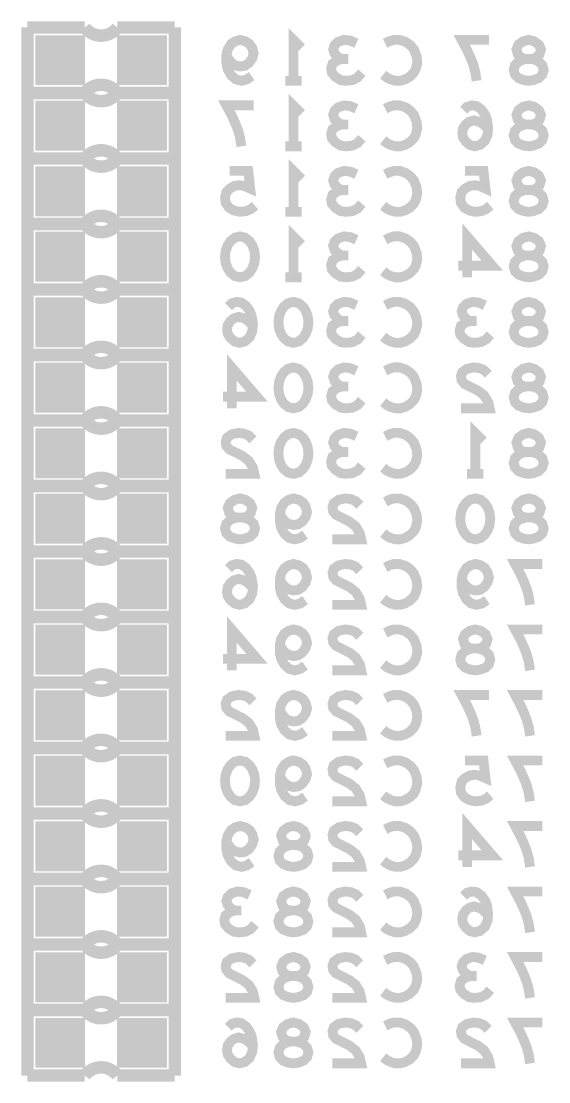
# Model space of a CAD drawing. Extents: x 0 to 200, y -10 to 130.
# Drawn here: x 147.62 to 154.07, y 21.52 to 34.48 of the extents above; entities that cross this region are included whole.
import ezdxf

# ---------------------------------------------------------------- set-up
doc = ezdxf.new("R2010")
doc.units = 0
doc.layers.get('0').update_dxf_attribs({"linetype": 'CONTINUOUS'})
doc.layers.add('MASK_BOTTOM_ART', color=6, linetype='CONTINUOUS')
doc.layers.add('SILK_BOTTOM_ART', color=5, linetype='CONTINUOUS')

# ---------------------------------------------------------------- blocks, each defined once
blk = doc.blocks.new('SQUARE_586')
blk.add_solid([(0.3048, 0.3048), (0.3048, -0.3048), (-0.3048, 0.3048), (-0.3048, -0.3048)])

msp = doc.modelspace()

# ---------------------------------------------------------------- linework, layer by layer
at = {"layer": 'SILK_BOTTOM_ART'}
for points, const_width in [([(147.7, 34.4), (147.7, 33.6)], 0.1524), ([(148.4, 34.4), (147.7, 34.4)], 0.1524), ([(149.5, 34.4), (148.8, 34.4)], 0.1524), ([(149.5, 33.6), (149.5, 34.4)], 0.1524), ([(150.9488, 33.7483), (150.9488, 34.2483), (151.0488, 34.1483)], 0.12), ([(150.4381, 33.8066), (150.3797, 33.765), (150.3131, 33.7483), (150.2464, 33.765), (150.1881, 33.815), (150.1464, 33.89), (150.1297, 33.965), (150.1297, 34.0566), (150.1464, 34.1316), (150.1881, 34.1983), (150.2381, 34.2316), (150.2964, 34.2483), (150.3631, 34.2316), (150.4131, 34.1983), (150.4464, 34.1483), (150.4631, 34.0816), (150.4464, 34.0233), (150.4047, 33.965), (150.3547, 33.9316), (150.2964, 33.9233), (150.2297, 33.94), (150.1797, 33.9816), (150.1297, 34.0566)], 0.12), ([(151.5429, 34.015), (151.4929, 34.04), (151.4512, 34.0816), (151.4345, 34.1316), (151.4512, 34.1816), (151.4929, 34.2233), (151.5679, 34.2483), (151.6429, 34.24), (151.7179, 34.2066)], 0.12), ([(152.0703, 34.2066), (152.1203, 34.2316), (152.1786, 34.2483), (152.2453, 34.2483), (152.3203, 34.2233), (152.3786, 34.1816), (152.4203, 34.1316), (152.4536, 34.0483), (152.4619, 33.9733), (152.4453, 33.8983), (152.4203, 33.8483), (152.3703, 33.7983), (152.3119, 33.765), (152.2536, 33.7483), (152.1953, 33.7483), (152.1369, 33.765), (152.0869, 33.79), (152.0453, 33.8233)], 0.12), ([(153.1869, 33.7483), (153.1702, 33.8566), (153.1452, 33.9483), (153.1119, 34.0316), (153.0702, 34.1233), (153.0035, 34.2483), (153.3369, 34.2483)], 0.12), ([(153.8226, 33.7483), (153.7643, 33.7566), (153.6976, 33.7816), (153.6559, 33.8233), (153.6393, 33.8816), (153.6559, 33.94), (153.7059, 33.99), (153.7809, 34.015), (153.8643, 34.015), (153.9143, 34.0316), (153.9559, 34.0733), (153.9726, 34.1316), (153.9476, 34.19), (153.8893, 34.2316), (153.8226, 34.2483), (153.7559, 34.2316), (153.6976, 34.19), (153.6726, 34.1316), (153.6893, 34.0733), (153.7309, 34.0316), (153.7809, 34.015), (153.8643, 34.015), (153.9393, 33.99), (153.9893, 33.94), (154.0059, 33.8816), (153.9893, 33.8233), (153.9476, 33.7816), (153.8809, 33.7566), (153.8226, 33.7483)], 0.12), ([(151.7845, 33.8483), (151.7345, 33.79), (151.6679, 33.7566), (151.5929, 33.7483), (151.5262, 33.7566), (151.4595, 33.7983), (151.4179, 33.8483), (151.4095, 33.8983), (151.4262, 33.9566), (151.4845, 33.9983), (151.5429, 34.015), (151.6179, 34.015)], 0.12), ([(151.0488, 33.7483), (150.8488, 33.7483)], 0.12), ([(147.7, 33.6), (147.7, 32.8)], 0.1524), ([(148.4, 33.6), (147.7, 33.6)], 0.1524), ([(147.7, 33.6), (148.4, 33.6)], 0.1524), ([(149.5, 33.6), (148.8, 33.6)], 0.1524), ([(148.8, 33.6), (149.5, 33.6)], 0.1524), ([(149.5, 32.8), (149.5, 33.6)], 0.1524), ([(150.9488, 32.9483), (150.9488, 33.4483), (151.0488, 33.3483)], 0.12), ([(150.3131, 32.9483), (150.2964, 33.0566), (150.2714, 33.1483), (150.2381, 33.2316), (150.1964, 33.3233), (150.1297, 33.4483), (150.4631, 33.4483)], 0.12), ([(151.5429, 33.215), (151.4929, 33.24), (151.4512, 33.2816), (151.4345, 33.3316), (151.4512, 33.3816), (151.4929, 33.4233), (151.5679, 33.4483), (151.6429, 33.44), (151.7179, 33.4066)], 0.12), ([(152.0703, 33.4066), (152.1203, 33.4316), (152.1786, 33.4483), (152.2453, 33.4483), (152.3203, 33.4233), (152.3786, 33.3816), (152.4203, 33.3316), (152.4536, 33.2483), (152.4619, 33.1733), (152.4453, 33.0983), (152.4203, 33.0483), (152.3703, 32.9983), (152.3119, 32.965), (152.2536, 32.9483), (152.1953, 32.9483), (152.1369, 32.965), (152.0869, 32.99), (152.0453, 33.0233)], 0.12), ([(153.3285, 33.1566), (153.2702, 33.215), (153.2202, 33.2483), (153.1535, 33.265), (153.0952, 33.2483), (153.0535, 33.215), (153.0202, 33.165), (153.0119, 33.1066), (153.0202, 33.0566), (153.0535, 33.0066), (153.1035, 32.965), (153.1619, 32.9483), (153.2285, 32.965), (153.2869, 33.015), (153.3202, 33.09), (153.3285, 33.1733), (153.3119, 33.2816), (153.2869, 33.34), (153.2452, 33.3983), (153.1869, 33.44), (153.1285, 33.4483), (153.0702, 33.4316), (153.0285, 33.39)], 0.12), ([(153.8226, 32.9483), (153.7643, 32.9566), (153.6976, 32.9816), (153.6559, 33.0233), (153.6393, 33.0816), (153.6559, 33.14), (153.7059, 33.19), (153.7809, 33.215), (153.8643, 33.215), (153.9143, 33.2316), (153.9559, 33.2733), (153.9726, 33.3316), (153.9476, 33.39), (153.8893, 33.4316), (153.8226, 33.4483), (153.7559, 33.4316), (153.6976, 33.39), (153.6726, 33.3316), (153.6893, 33.2733), (153.7309, 33.2316), (153.7809, 33.215), (153.8643, 33.215), (153.9393, 33.19), (153.9893, 33.14), (154.0059, 33.0816), (153.9893, 33.0233), (153.9476, 32.9816), (153.8809, 32.9566), (153.8226, 32.9483)], 0.12), ([(151.7845, 33.0483), (151.7345, 32.99), (151.6679, 32.9566), (151.5929, 32.9483), (151.5262, 32.9566), (151.4595, 32.9983), (151.4179, 33.0483), (151.4095, 33.0983), (151.4262, 33.1566), (151.4845, 33.1983), (151.5429, 33.215), (151.6179, 33.215)], 0.12), ([(151.0488, 32.9483), (150.8488, 32.9483)], 0.12), ([(147.7, 32.8), (148.4, 32.8)], 0.1524), ([(147.7, 32.8), (147.7, 32)], 0.1524), ([(148.4, 32.8), (147.7, 32.8)], 0.1524), ([(148.8, 32.8), (149.5, 32.8)], 0.1524), ([(149.5, 32.8), (148.8, 32.8)], 0.1524), ([(149.5, 32), (149.5, 32.8)], 0.1524), ([(150.9488, 32.1483), (150.9488, 32.6483), (151.0488, 32.5483)], 0.12), ([(150.4797, 32.2233), (150.4297, 32.1816), (150.3714, 32.1566), (150.2964, 32.1483), (150.2214, 32.165), (150.1631, 32.1983), (150.1214, 32.2566), (150.1131, 32.3233), (150.1297, 32.39), (150.1714, 32.4316), (150.2297, 32.465), (150.2881, 32.4733), (150.3464, 32.465), (150.4214, 32.4316), (150.3964, 32.6483), (150.1714, 32.6483)], 0.12), ([(151.5429, 32.415), (151.4929, 32.44), (151.4512, 32.4816), (151.4345, 32.5316), (151.4512, 32.5816), (151.4929, 32.6233), (151.5679, 32.6483), (151.6429, 32.64), (151.7179, 32.6066)], 0.12), ([(152.0703, 32.6066), (152.1203, 32.6316), (152.1786, 32.6483), (152.2453, 32.6483), (152.3203, 32.6233), (152.3786, 32.5816), (152.4203, 32.5316), (152.4536, 32.4483), (152.4619, 32.3733), (152.4453, 32.2983), (152.4203, 32.2483), (152.3703, 32.1983), (152.3119, 32.165), (152.2536, 32.1483), (152.1953, 32.1483), (152.1369, 32.165), (152.0869, 32.19), (152.0453, 32.2233)], 0.12), ([(153.3535, 32.2233), (153.3035, 32.1816), (153.2452, 32.1566), (153.1702, 32.1483), (153.0952, 32.165), (153.0369, 32.1983), (152.9952, 32.2566), (152.9869, 32.3233), (153.0035, 32.39), (153.0452, 32.4316), (153.1035, 32.465), (153.1619, 32.4733), (153.2202, 32.465), (153.2952, 32.4316), (153.2702, 32.6483), (153.0452, 32.6483)], 0.12), ([(153.8226, 32.1483), (153.7643, 32.1566), (153.6976, 32.1816), (153.6559, 32.2233), (153.6393, 32.2816), (153.6559, 32.34), (153.7059, 32.39), (153.7809, 32.415), (153.8643, 32.415), (153.9143, 32.4316), (153.9559, 32.4733), (153.9726, 32.5316), (153.9476, 32.59), (153.8893, 32.6316), (153.8226, 32.6483), (153.7559, 32.6316), (153.6976, 32.59), (153.6726, 32.5316), (153.6893, 32.4733), (153.7309, 32.4316), (153.7809, 32.415), (153.8643, 32.415), (153.9393, 32.39), (153.9893, 32.34), (154.0059, 32.2816), (153.9893, 32.2233), (153.9476, 32.1816), (153.8809, 32.1566), (153.8226, 32.1483)], 0.12), ([(151.7845, 32.2483), (151.7345, 32.19), (151.6679, 32.1566), (151.5929, 32.1483), (151.5262, 32.1566), (151.4595, 32.1983), (151.4179, 32.2483), (151.4095, 32.2983), (151.4262, 32.3566), (151.4845, 32.3983), (151.5429, 32.415), (151.6179, 32.415)], 0.12), ([(151.0488, 32.1483), (150.8488, 32.1483)], 0.12), ([(147.7, 32), (148.4, 32)], 0.1524), ([(147.7, 32), (147.7, 31.2)], 0.1524), ([(148.4, 32), (147.7, 32)], 0.1524), ([(148.8, 32), (149.5, 32)], 0.1524), ([(149.5, 32), (148.8, 32)], 0.1524), ([(149.5, 31.2), (149.5, 32)], 0.1524), ([(150.9488, 31.3483), (150.9488, 31.8483), (151.0488, 31.7483)], 0.12), ([(153.0702, 31.3483), (153.0702, 31.8483), (153.3785, 31.49), (152.9619, 31.49)], 0.12), ([(150.2964, 31.8483), (150.3631, 31.8316), (150.4131, 31.79), (150.4464, 31.74), (150.4714, 31.6733), (150.4797, 31.5983), (150.4714, 31.5233), (150.4464, 31.4566), (150.4131, 31.4066), (150.3631, 31.365), (150.2964, 31.3483), (150.2297, 31.365), (150.1797, 31.4066), (150.1464, 31.4566), (150.1214, 31.5233), (150.1131, 31.5983), (150.1214, 31.6733), (150.1464, 31.74), (150.1797, 31.79), (150.2297, 31.8316), (150.2964, 31.8483)], 0.12), ([(151.5429, 31.615), (151.4929, 31.64), (151.4512, 31.6816), (151.4345, 31.7316), (151.4512, 31.7816), (151.4929, 31.8233), (151.5679, 31.8483), (151.6429, 31.84), (151.7179, 31.8066)], 0.12), ([(152.0703, 31.8066), (152.1203, 31.8316), (152.1786, 31.8483), (152.2453, 31.8483), (152.3203, 31.8233), (152.3786, 31.7816), (152.4203, 31.7316), (152.4536, 31.6483), (152.4619, 31.5733), (152.4453, 31.4983), (152.4203, 31.4483), (152.3703, 31.3983), (152.3119, 31.365), (152.2536, 31.3483), (152.1953, 31.3483), (152.1369, 31.365), (152.0869, 31.39), (152.0453, 31.4233)], 0.12), ([(153.8226, 31.3483), (153.7643, 31.3566), (153.6976, 31.3816), (153.6559, 31.4233), (153.6393, 31.4816), (153.6559, 31.54), (153.7059, 31.59), (153.7809, 31.615), (153.8643, 31.615), (153.9143, 31.6316), (153.9559, 31.6733), (153.9726, 31.7316), (153.9476, 31.79), (153.8893, 31.8316), (153.8226, 31.8483), (153.7559, 31.8316), (153.6976, 31.79), (153.6726, 31.7316), (153.6893, 31.6733), (153.7309, 31.6316), (153.7809, 31.615), (153.8643, 31.615), (153.9393, 31.59), (153.9893, 31.54), (154.0059, 31.4816), (153.9893, 31.4233), (153.9476, 31.3816), (153.8809, 31.3566), (153.8226, 31.3483)], 0.12), ([(151.7845, 31.4483), (151.7345, 31.39), (151.6679, 31.3566), (151.5929, 31.3483), (151.5262, 31.3566), (151.4595, 31.3983), (151.4179, 31.4483), (151.4095, 31.4983), (151.4262, 31.5566), (151.4845, 31.5983), (151.5429, 31.615), (151.6179, 31.615)], 0.12), ([(151.0488, 31.3483), (150.8488, 31.3483)], 0.12), ([(147.7, 31.2), (148.4, 31.2)], 0.1524), ([(147.7, 31.2), (147.7, 30.4)], 0.1524), ([(148.4, 31.2), (147.7, 31.2)], 0.1524), ([(148.8, 31.2), (149.5, 31.2)], 0.1524), ([(149.5, 31.2), (148.8, 31.2)], 0.1524), ([(149.5, 30.4), (149.5, 31.2)], 0.1524), ([(150.4547, 30.7566), (150.3964, 30.815), (150.3464, 30.8483), (150.2797, 30.865), (150.2214, 30.8483), (150.1797, 30.815), (150.1464, 30.765), (150.1381, 30.7066), (150.1464, 30.6566), (150.1797, 30.6066), (150.2297, 30.565), (150.2881, 30.5483), (150.3547, 30.565), (150.4131, 30.615), (150.4464, 30.69), (150.4547, 30.7733), (150.4381, 30.8816), (150.4131, 30.94), (150.3714, 30.9983), (150.3131, 31.04), (150.2547, 31.0483), (150.1964, 31.0316), (150.1547, 30.99)], 0.12), ([(150.9488, 31.0483), (151.0155, 31.0316), (151.0655, 30.99), (151.0988, 30.94), (151.1238, 30.8733), (151.1321, 30.7983), (151.1238, 30.7233), (151.0988, 30.6566), (151.0655, 30.6066), (151.0155, 30.565), (150.9488, 30.5483), (150.8821, 30.565), (150.8321, 30.6066), (150.7988, 30.6566), (150.7738, 30.7233), (150.7655, 30.7983), (150.7738, 30.8733), (150.7988, 30.94), (150.8321, 30.99), (150.8821, 31.0316), (150.9488, 31.0483)], 0.12), ([(151.5429, 30.815), (151.4929, 30.84), (151.4512, 30.8816), (151.4345, 30.9316), (151.4512, 30.9816), (151.4929, 31.0233), (151.5679, 31.0483), (151.6429, 31.04), (151.7179, 31.0066)], 0.12), ([(152.0703, 31.0066), (152.1203, 31.0316), (152.1786, 31.0483), (152.2453, 31.0483), (152.3203, 31.0233), (152.3786, 30.9816), (152.4203, 30.9316), (152.4536, 30.8483), (152.4619, 30.7733), (152.4453, 30.6983), (152.4203, 30.6483), (152.3703, 30.5983), (152.3119, 30.565), (152.2536, 30.5483), (152.1953, 30.5483), (152.1369, 30.565), (152.0869, 30.59), (152.0453, 30.6233)], 0.12), ([(153.1119, 30.815), (153.0619, 30.84), (153.0202, 30.8816), (153.0035, 30.9316), (153.0202, 30.9816), (153.0619, 31.0233), (153.1369, 31.0483), (153.2119, 31.04), (153.2869, 31.0066)], 0.12), ([(153.8226, 30.5483), (153.7643, 30.5566), (153.6976, 30.5816), (153.6559, 30.6233), (153.6393, 30.6816), (153.6559, 30.74), (153.7059, 30.79), (153.7809, 30.815), (153.8643, 30.815), (153.9143, 30.8316), (153.9559, 30.8733), (153.9726, 30.9316), (153.9476, 30.99), (153.8893, 31.0316), (153.8226, 31.0483), (153.7559, 31.0316), (153.6976, 30.99), (153.6726, 30.9316), (153.6893, 30.8733), (153.7309, 30.8316), (153.7809, 30.815), (153.8643, 30.815), (153.9393, 30.79), (153.9893, 30.74), (154.0059, 30.6816), (153.9893, 30.6233), (153.9476, 30.5816), (153.8809, 30.5566), (153.8226, 30.5483)], 0.12), ([(151.7845, 30.6483), (151.7345, 30.59), (151.6679, 30.5566), (151.5929, 30.5483), (151.5262, 30.5566), (151.4595, 30.5983), (151.4179, 30.6483), (151.4095, 30.6983), (151.4262, 30.7566), (151.4845, 30.7983), (151.5429, 30.815), (151.6179, 30.815)], 0.12), ([(153.3535, 30.6483), (153.3035, 30.59), (153.2369, 30.5566), (153.1619, 30.5483), (153.0952, 30.5566), (153.0285, 30.5983), (152.9869, 30.6483), (152.9785, 30.6983), (152.9952, 30.7566), (153.0535, 30.7983), (153.1119, 30.815), (153.1869, 30.815)], 0.12), ([(147.7, 30.4), (148.4, 30.4)], 0.1524), ([(147.7, 30.4), (147.7, 29.6)], 0.1524), ([(148.4, 30.4), (147.7, 30.4)], 0.1524), ([(148.8, 30.4), (149.5, 30.4)], 0.1524), ([(149.5, 30.4), (148.8, 30.4)], 0.1524), ([(149.5, 29.6), (149.5, 30.4)], 0.1524), ([(150.1964, 29.7483), (150.1964, 30.2483), (150.5047, 29.89), (150.0881, 29.89)], 0.12), ([(151.5429, 30.015), (151.4929, 30.04), (151.4512, 30.0816), (151.4345, 30.1316), (151.4512, 30.1816), (151.4929, 30.2233), (151.5679, 30.2483), (151.6429, 30.24), (151.7179, 30.2066)], 0.12), ([(153.3285, 30.165), (153.2785, 30.215), (153.2202, 30.24), (153.1535, 30.2483), (153.0702, 30.2316), (153.0119, 30.19), (152.9952, 30.14), (153.0035, 30.09), (153.0369, 30.0483), (153.2035, 29.965), (153.2785, 29.9066), (153.3285, 29.8233), (153.3452, 29.7483), (152.9952, 29.7483)], 0.12), ([(153.8226, 29.7483), (153.7643, 29.7566), (153.6976, 29.7816), (153.6559, 29.8233), (153.6393, 29.8816), (153.6559, 29.94), (153.7059, 29.99), (153.7809, 30.015), (153.8643, 30.015), (153.9143, 30.0316), (153.9559, 30.0733), (153.9726, 30.1316), (153.9476, 30.19), (153.8893, 30.2316), (153.8226, 30.2483), (153.7559, 30.2316), (153.6976, 30.19), (153.6726, 30.1316), (153.6893, 30.0733), (153.7309, 30.0316), (153.7809, 30.015), (153.8643, 30.015), (153.9393, 29.99), (153.9893, 29.94), (154.0059, 29.8816), (153.9893, 29.8233), (153.9476, 29.7816), (153.8809, 29.7566), (153.8226, 29.7483)], 0.12), ([(150.9488, 30.2483), (151.0155, 30.2316), (151.0655, 30.19), (151.0988, 30.14), (151.1238, 30.0733), (151.1321, 29.9983), (151.1238, 29.9233), (151.0988, 29.8566), (151.0655, 29.8066), (151.0155, 29.765), (150.9488, 29.7483), (150.8821, 29.765), (150.8321, 29.8066), (150.7988, 29.8566), (150.7738, 29.9233), (150.7655, 29.9983), (150.7738, 30.0733), (150.7988, 30.14), (150.8321, 30.19), (150.8821, 30.2316), (150.9488, 30.2483)], 0.12), ([(152.0703, 30.2066), (152.1203, 30.2316), (152.1786, 30.2483), (152.2453, 30.2483), (152.3203, 30.2233), (152.3786, 30.1816), (152.4203, 30.1316), (152.4536, 30.0483), (152.4619, 29.9733), (152.4453, 29.8983), (152.4203, 29.8483), (152.3703, 29.7983), (152.3119, 29.765), (152.2536, 29.7483), (152.1953, 29.7483), (152.1369, 29.765), (152.0869, 29.79), (152.0453, 29.8233)], 0.12), ([(151.7845, 29.8483), (151.7345, 29.79), (151.6679, 29.7566), (151.5929, 29.7483), (151.5262, 29.7566), (151.4595, 29.7983), (151.4179, 29.8483), (151.4095, 29.8983), (151.4262, 29.9566), (151.4845, 29.9983), (151.5429, 30.015), (151.6179, 30.015)], 0.12), ([(147.7, 29.6), (148.4, 29.6)], 0.1524), ([(147.7, 29.6), (147.7, 28.8)], 0.1524), ([(148.4, 29.6), (147.7, 29.6)], 0.1524), ([(148.8, 29.6), (149.5, 29.6)], 0.1524), ([(149.5, 29.6), (148.8, 29.6)], 0.1524), ([(149.5, 28.8), (149.5, 29.6)], 0.1524), ([(153.1702, 28.9483), (153.1702, 29.4483), (153.2702, 29.3483)], 0.12), ([(150.4547, 29.365), (150.4047, 29.415), (150.3464, 29.44), (150.2797, 29.4483), (150.1964, 29.4316), (150.1381, 29.39), (150.1214, 29.34), (150.1297, 29.29), (150.1631, 29.2483), (150.3297, 29.165), (150.4047, 29.1066), (150.4547, 29.0233), (150.4714, 28.9483), (150.1214, 28.9483)], 0.12), ([(150.9488, 29.4483), (151.0155, 29.4316), (151.0655, 29.39), (151.0988, 29.34), (151.1238, 29.2733), (151.1321, 29.1983), (151.1238, 29.1233), (151.0988, 29.0566), (151.0655, 29.0066), (151.0155, 28.965), (150.9488, 28.9483), (150.8821, 28.965), (150.8321, 29.0066), (150.7988, 29.0566), (150.7738, 29.1233), (150.7655, 29.1983), (150.7738, 29.2733), (150.7988, 29.34), (150.8321, 29.39), (150.8821, 29.4316), (150.9488, 29.4483)], 0.12), ([(151.5429, 29.215), (151.4929, 29.24), (151.4512, 29.2816), (151.4345, 29.3316), (151.4512, 29.3816), (151.4929, 29.4233), (151.5679, 29.4483), (151.6429, 29.44), (151.7179, 29.4066)], 0.12), ([(152.0703, 29.4066), (152.1203, 29.4316), (152.1786, 29.4483), (152.2453, 29.4483), (152.3203, 29.4233), (152.3786, 29.3816), (152.4203, 29.3316), (152.4536, 29.2483), (152.4619, 29.1733), (152.4453, 29.0983), (152.4203, 29.0483), (152.3703, 28.9983), (152.3119, 28.965), (152.2536, 28.9483), (152.1953, 28.9483), (152.1369, 28.965), (152.0869, 28.99), (152.0453, 29.0233)], 0.12), ([(153.8226, 28.9483), (153.7643, 28.9566), (153.6976, 28.9816), (153.6559, 29.0233), (153.6393, 29.0816), (153.6559, 29.14), (153.7059, 29.19), (153.7809, 29.215), (153.8643, 29.215), (153.9143, 29.2316), (153.9559, 29.2733), (153.9726, 29.3316), (153.9476, 29.39), (153.8893, 29.4316), (153.8226, 29.4483), (153.7559, 29.4316), (153.6976, 29.39), (153.6726, 29.3316), (153.6893, 29.2733), (153.7309, 29.2316), (153.7809, 29.215), (153.8643, 29.215), (153.9393, 29.19), (153.9893, 29.14), (154.0059, 29.0816), (153.9893, 29.0233), (153.9476, 28.9816), (153.8809, 28.9566), (153.8226, 28.9483)], 0.12), ([(151.7845, 29.0483), (151.7345, 28.99), (151.6679, 28.9566), (151.5929, 28.9483), (151.5262, 28.9566), (151.4595, 28.9983), (151.4179, 29.0483), (151.4095, 29.0983), (151.4262, 29.1566), (151.4845, 29.1983), (151.5429, 29.215), (151.6179, 29.215)], 0.12), ([(153.2702, 28.9483), (153.0702, 28.9483)], 0.12), ([(147.7, 28.8), (148.4, 28.8)], 0.1524), ([(147.7, 28.8), (147.7, 28)], 0.1524), ([(148.4, 28.8), (147.7, 28.8)], 0.1524), ([(148.8, 28.8), (149.5, 28.8)], 0.1524), ([(149.5, 28.8), (148.8, 28.8)], 0.1524), ([(149.5, 28), (149.5, 28.8)], 0.1524), ([(150.2964, 28.1483), (150.2381, 28.1566), (150.1714, 28.1816), (150.1297, 28.2233), (150.1131, 28.2816), (150.1297, 28.34), (150.1797, 28.39), (150.2547, 28.415), (150.3381, 28.415), (150.3881, 28.4316), (150.4297, 28.4733), (150.4464, 28.5316), (150.4214, 28.59), (150.3631, 28.6316), (150.2964, 28.6483), (150.2297, 28.6316), (150.1714, 28.59), (150.1464, 28.5316), (150.1631, 28.4733), (150.2047, 28.4316), (150.2547, 28.415), (150.3381, 28.415), (150.4131, 28.39), (150.4631, 28.34), (150.4797, 28.2816), (150.4631, 28.2233), (150.4214, 28.1816), (150.3547, 28.1566), (150.2964, 28.1483)], 0.12), ([(151.0905, 28.2066), (151.0321, 28.165), (150.9655, 28.1483), (150.8988, 28.165), (150.8405, 28.215), (150.7988, 28.29), (150.7821, 28.365), (150.7821, 28.4566), (150.7988, 28.5316), (150.8405, 28.5983), (150.8905, 28.6316), (150.9488, 28.6483), (151.0155, 28.6316), (151.0655, 28.5983), (151.0988, 28.5483), (151.1155, 28.4816), (151.0988, 28.4233), (151.0571, 28.365), (151.0071, 28.3316), (150.9488, 28.3233), (150.8821, 28.34), (150.8321, 28.3816), (150.7821, 28.4566)], 0.12), ([(151.7595, 28.565), (151.7095, 28.615), (151.6512, 28.64), (151.5845, 28.6483), (151.5012, 28.6316), (151.4429, 28.59), (151.4262, 28.54), (151.4345, 28.49), (151.4679, 28.4483), (151.6345, 28.365), (151.7095, 28.3066), (151.7595, 28.2233), (151.7762, 28.1483), (151.4262, 28.1483)], 0.12), ([(152.0703, 28.6066), (152.1203, 28.6316), (152.1786, 28.6483), (152.2453, 28.6483), (152.3203, 28.6233), (152.3786, 28.5816), (152.4203, 28.5316), (152.4536, 28.4483), (152.4619, 28.3733), (152.4453, 28.2983), (152.4203, 28.2483), (152.3703, 28.1983), (152.3119, 28.165), (152.2536, 28.1483), (152.1953, 28.1483), (152.1369, 28.165), (152.0869, 28.19), (152.0453, 28.2233)], 0.12), ([(153.1702, 28.6483), (153.2369, 28.6316), (153.2869, 28.59), (153.3202, 28.54), (153.3452, 28.4733), (153.3535, 28.3983), (153.3452, 28.3233), (153.3202, 28.2566), (153.2869, 28.2066), (153.2369, 28.165), (153.1702, 28.1483), (153.1035, 28.165), (153.0535, 28.2066), (153.0202, 28.2566), (152.9952, 28.3233), (152.9869, 28.3983), (152.9952, 28.4733), (153.0202, 28.54), (153.0535, 28.59), (153.1035, 28.6316), (153.1702, 28.6483)], 0.12), ([(153.8226, 28.1483), (153.7643, 28.1566), (153.6976, 28.1816), (153.6559, 28.2233), (153.6393, 28.2816), (153.6559, 28.34), (153.7059, 28.39), (153.7809, 28.415), (153.8643, 28.415), (153.9143, 28.4316), (153.9559, 28.4733), (153.9726, 28.5316), (153.9476, 28.59), (153.8893, 28.6316), (153.8226, 28.6483), (153.7559, 28.6316), (153.6976, 28.59), (153.6726, 28.5316), (153.6893, 28.4733), (153.7309, 28.4316), (153.7809, 28.415), (153.8643, 28.415), (153.9393, 28.39), (153.9893, 28.34), (154.0059, 28.2816), (153.9893, 28.2233), (153.9476, 28.1816), (153.8809, 28.1566), (153.8226, 28.1483)], 0.12), ([(147.7, 28), (148.4, 28)], 0.1524), ([(147.7, 28), (147.7, 27.2)], 0.1524), ([(148.4, 28), (147.7, 28)], 0.1524), ([(148.8, 28), (149.5, 28)], 0.1524), ([(149.5, 28), (148.8, 28)], 0.1524), ([(149.5, 27.2), (149.5, 28)], 0.1524), ([(150.4547, 27.5566), (150.3964, 27.615), (150.3464, 27.6483), (150.2797, 27.665), (150.2214, 27.6483), (150.1797, 27.615), (150.1464, 27.565), (150.1381, 27.5066), (150.1464, 27.4566), (150.1797, 27.4066), (150.2297, 27.365), (150.2881, 27.3483), (150.3547, 27.365), (150.4131, 27.415), (150.4464, 27.49), (150.4547, 27.5733), (150.4381, 27.6816), (150.4131, 27.74), (150.3714, 27.7983), (150.3131, 27.84), (150.2547, 27.8483), (150.1964, 27.8316), (150.1547, 27.79)], 0.12), ([(151.0905, 27.4066), (151.0321, 27.365), (150.9655, 27.3483), (150.8988, 27.365), (150.8405, 27.415), (150.7988, 27.49), (150.7821, 27.565), (150.7821, 27.6566), (150.7988, 27.7316), (150.8405, 27.7983), (150.8905, 27.8316), (150.9488, 27.8483), (151.0155, 27.8316), (151.0655, 27.7983), (151.0988, 27.7483), (151.1155, 27.6816), (151.0988, 27.6233), (151.0571, 27.565), (151.0071, 27.5316), (150.9488, 27.5233), (150.8821, 27.54), (150.8321, 27.5816), (150.7821, 27.6566)], 0.12), ([(151.7595, 27.765), (151.7095, 27.815), (151.6512, 27.84), (151.5845, 27.8483), (151.5012, 27.8316), (151.4429, 27.79), (151.4262, 27.74), (151.4345, 27.69), (151.4679, 27.6483), (151.6345, 27.565), (151.7095, 27.5066), (151.7595, 27.4233), (151.7762, 27.3483), (151.4262, 27.3483)], 0.12), ([(152.0703, 27.8066), (152.1203, 27.8316), (152.1786, 27.8483), (152.2453, 27.8483), (152.3203, 27.8233), (152.3786, 27.7816), (152.4203, 27.7316), (152.4536, 27.6483), (152.4619, 27.5733), (152.4453, 27.4983), (152.4203, 27.4483), (152.3703, 27.3983), (152.3119, 27.365), (152.2536, 27.3483), (152.1953, 27.3483), (152.1369, 27.365), (152.0869, 27.39), (152.0453, 27.4233)], 0.12), ([(153.3119, 27.4066), (153.2535, 27.365), (153.1869, 27.3483), (153.1202, 27.365), (153.0619, 27.415), (153.0202, 27.49), (153.0035, 27.565), (153.0035, 27.6566), (153.0202, 27.7316), (153.0619, 27.7983), (153.1119, 27.8316), (153.1702, 27.8483), (153.2369, 27.8316), (153.2869, 27.7983), (153.3202, 27.7483), (153.3369, 27.6816), (153.3202, 27.6233), (153.2785, 27.565), (153.2285, 27.5316), (153.1702, 27.5233), (153.1035, 27.54), (153.0535, 27.5816), (153.0035, 27.6566)], 0.12), ([(153.8393, 27.3483), (153.8226, 27.4566), (153.7976, 27.5483), (153.7643, 27.6316), (153.7226, 27.7233), (153.6559, 27.8483), (153.9893, 27.8483)], 0.12), ([(147.7, 27.2), (148.4, 27.2)], 0.1524), ([(147.7, 27.2), (147.7, 26.4)], 0.1524), ([(148.4, 27.2), (147.7, 27.2)], 0.1524), ([(148.8, 27.2), (149.5, 27.2)], 0.1524), ([(149.5, 27.2), (148.8, 27.2)], 0.1524), ([(149.5, 26.4), (149.5, 27.2)], 0.1524), ([(150.1964, 26.5483), (150.1964, 27.0483), (150.5047, 26.69), (150.0881, 26.69)], 0.12), ([(151.0905, 26.6066), (151.0321, 26.565), (150.9655, 26.5483), (150.8988, 26.565), (150.8405, 26.615), (150.7988, 26.69), (150.7821, 26.765), (150.7821, 26.8566), (150.7988, 26.9316), (150.8405, 26.9983), (150.8905, 27.0316), (150.9488, 27.0483), (151.0155, 27.0316), (151.0655, 26.9983), (151.0988, 26.9483), (151.1155, 26.8816), (151.0988, 26.8233), (151.0571, 26.765), (151.0071, 26.7316), (150.9488, 26.7233), (150.8821, 26.74), (150.8321, 26.7816), (150.7821, 26.8566)], 0.12), ([(151.7595, 26.965), (151.7095, 27.015), (151.6512, 27.04), (151.5845, 27.0483), (151.5012, 27.0316), (151.4429, 26.99), (151.4262, 26.94), (151.4345, 26.89), (151.4679, 26.8483), (151.6345, 26.765), (151.7095, 26.7066), (151.7595, 26.6233), (151.7762, 26.5483), (151.4262, 26.5483)], 0.12), ([(152.0703, 27.0066), (152.1203, 27.0316), (152.1786, 27.0483), (152.2453, 27.0483), (152.3203, 27.0233), (152.3786, 26.9816), (152.4203, 26.9316), (152.4536, 26.8483), (152.4619, 26.7733), (152.4453, 26.6983), (152.4203, 26.6483), (152.3703, 26.5983), (152.3119, 26.565), (152.2536, 26.5483), (152.1953, 26.5483), (152.1369, 26.565), (152.0869, 26.59), (152.0453, 26.6233)], 0.12), ([(153.1702, 26.5483), (153.1119, 26.5566), (153.0452, 26.5816), (153.0035, 26.6233), (152.9869, 26.6816), (153.0035, 26.74), (153.0535, 26.79), (153.1285, 26.815), (153.2119, 26.815), (153.2619, 26.8316), (153.3035, 26.8733), (153.3202, 26.9316), (153.2952, 26.99), (153.2369, 27.0316), (153.1702, 27.0483), (153.1035, 27.0316), (153.0452, 26.99), (153.0202, 26.9316), (153.0369, 26.8733), (153.0785, 26.8316), (153.1285, 26.815), (153.2119, 26.815), (153.2869, 26.79), (153.3369, 26.74), (153.3535, 26.6816), (153.3369, 26.6233), (153.2952, 26.5816), (153.2285, 26.5566), (153.1702, 26.5483)], 0.12), ([(153.8393, 26.5483), (153.8226, 26.6566), (153.7976, 26.7483), (153.7643, 26.8316), (153.7226, 26.9233), (153.6559, 27.0483), (153.9893, 27.0483)], 0.12), ([(147.7, 26.4), (147.7, 25.6)], 0.1524), ([(148.4, 26.4), (147.7, 26.4)], 0.1524), ([(147.7, 26.4), (148.4, 26.4)], 0.1524), ([(149.5, 26.4), (148.8, 26.4)], 0.1524), ([(148.8, 26.4), (149.5, 26.4)], 0.1524), ([(149.5, 25.6), (149.5, 26.4)], 0.1524), ([(150.4547, 26.165), (150.4047, 26.215), (150.3464, 26.24), (150.2797, 26.2483), (150.1964, 26.2316), (150.1381, 26.19), (150.1214, 26.14), (150.1297, 26.09), (150.1631, 26.0483), (150.3297, 25.965), (150.4047, 25.9066), (150.4547, 25.8233), (150.4714, 25.7483), (150.1214, 25.7483)], 0.12), ([(151.0905, 25.8066), (151.0321, 25.765), (150.9655, 25.7483), (150.8988, 25.765), (150.8405, 25.815), (150.7988, 25.89), (150.7821, 25.965), (150.7821, 26.0566), (150.7988, 26.1316), (150.8405, 26.1983), (150.8905, 26.2316), (150.9488, 26.2483), (151.0155, 26.2316), (151.0655, 26.1983), (151.0988, 26.1483), (151.1155, 26.0816), (151.0988, 26.0233), (151.0571, 25.965), (151.0071, 25.9316), (150.9488, 25.9233), (150.8821, 25.94), (150.8321, 25.9816), (150.7821, 26.0566)], 0.12), ([(151.7595, 26.165), (151.7095, 26.215), (151.6512, 26.24), (151.5845, 26.2483), (151.5012, 26.2316), (151.4429, 26.19), (151.4262, 26.14), (151.4345, 26.09), (151.4679, 26.0483), (151.6345, 25.965), (151.7095, 25.9066), (151.7595, 25.8233), (151.7762, 25.7483), (151.4262, 25.7483)], 0.12), ([(152.0703, 26.2066), (152.1203, 26.2316), (152.1786, 26.2483), (152.2453, 26.2483), (152.3203, 26.2233), (152.3786, 26.1816), (152.4203, 26.1316), (152.4536, 26.0483), (152.4619, 25.9733), (152.4453, 25.8983), (152.4203, 25.8483), (152.3703, 25.7983), (152.3119, 25.765), (152.2536, 25.7483), (152.1953, 25.7483), (152.1369, 25.765), (152.0869, 25.79), (152.0453, 25.8233)], 0.12), ([(153.1869, 25.7483), (153.1702, 25.8566), (153.1452, 25.9483), (153.1119, 26.0316), (153.0702, 26.1233), (153.0035, 26.2483), (153.3369, 26.2483)], 0.12), ([(153.8393, 25.7483), (153.8226, 25.8566), (153.7976, 25.9483), (153.7643, 26.0316), (153.7226, 26.1233), (153.6559, 26.2483), (153.9893, 26.2483)], 0.12), ([(147.7, 25.6), (148.4, 25.6)], 0.1524), ([(147.7, 25.6), (147.7, 24.8)], 0.1524), ([(148.4, 25.6), (147.7, 25.6)], 0.1524), ([(148.8, 25.6), (149.5, 25.6)], 0.1524), ([(149.5, 25.6), (148.8, 25.6)], 0.1524), ([(149.5, 24.8), (149.5, 25.6)], 0.1524), ([(150.2964, 25.4483), (150.3631, 25.4316), (150.4131, 25.39), (150.4464, 25.34), (150.4714, 25.2733), (150.4797, 25.1983), (150.4714, 25.1233), (150.4464, 25.0566), (150.4131, 25.0066), (150.3631, 24.965), (150.2964, 24.9483), (150.2297, 24.965), (150.1797, 25.0066), (150.1464, 25.0566), (150.1214, 25.1233), (150.1131, 25.1983), (150.1214, 25.2733), (150.1464, 25.34), (150.1797, 25.39), (150.2297, 25.4316), (150.2964, 25.4483)], 0.12), ([(151.0905, 25.0066), (151.0321, 24.965), (150.9655, 24.9483), (150.8988, 24.965), (150.8405, 25.015), (150.7988, 25.09), (150.7821, 25.165), (150.7821, 25.2566), (150.7988, 25.3316), (150.8405, 25.3983), (150.8905, 25.4316), (150.9488, 25.4483), (151.0155, 25.4316), (151.0655, 25.3983), (151.0988, 25.3483), (151.1155, 25.2816), (151.0988, 25.2233), (151.0571, 25.165), (151.0071, 25.1316), (150.9488, 25.1233), (150.8821, 25.14), (150.8321, 25.1816), (150.7821, 25.2566)], 0.12), ([(151.7595, 25.365), (151.7095, 25.415), (151.6512, 25.44), (151.5845, 25.4483), (151.5012, 25.4316), (151.4429, 25.39), (151.4262, 25.34), (151.4345, 25.29), (151.4679, 25.2483), (151.6345, 25.165), (151.7095, 25.1066), (151.7595, 25.0233), (151.7762, 24.9483), (151.4262, 24.9483)], 0.12), ([(152.0703, 25.4066), (152.1203, 25.4316), (152.1786, 25.4483), (152.2453, 25.4483), (152.3203, 25.4233), (152.3786, 25.3816), (152.4203, 25.3316), (152.4536, 25.2483), (152.4619, 25.1733), (152.4453, 25.0983), (152.4203, 25.0483), (152.3703, 24.9983), (152.3119, 24.965), (152.2536, 24.9483), (152.1953, 24.9483), (152.1369, 24.965), (152.0869, 24.99), (152.0453, 25.0233)], 0.12), ([(153.3535, 25.0233), (153.3035, 24.9816), (153.2452, 24.9566), (153.1702, 24.9483), (153.0952, 24.965), (153.0369, 24.9983), (152.9952, 25.0566), (152.9869, 25.1233), (153.0035, 25.19), (153.0452, 25.2316), (153.1035, 25.265), (153.1619, 25.2733), (153.2202, 25.265), (153.2952, 25.2316), (153.2702, 25.4483), (153.0452, 25.4483)], 0.12), ([(153.8393, 24.9483), (153.8226, 25.0566), (153.7976, 25.1483), (153.7643, 25.2316), (153.7226, 25.3233), (153.6559, 25.4483), (153.9893, 25.4483)], 0.12), ([(147.7, 24.8), (147.7, 24)], 0.1524), ([(147.7, 24.8), (148.4, 24.8)], 0.1524), ([(148.4, 24.8), (147.7, 24.8)], 0.1524), ([(148.8, 24.8), (149.5, 24.8)], 0.1524), ([(149.5, 24.8), (148.8, 24.8)], 0.1524), ([(149.5, 24), (149.5, 24.8)], 0.1524), ([(153.0702, 24.1483), (153.0702, 24.6483), (153.3785, 24.29), (152.9619, 24.29)], 0.12), ([(150.4381, 24.2066), (150.3797, 24.165), (150.3131, 24.1483), (150.2464, 24.165), (150.1881, 24.215), (150.1464, 24.29), (150.1297, 24.365), (150.1297, 24.4566), (150.1464, 24.5316), (150.1881, 24.5983), (150.2381, 24.6316), (150.2964, 24.6483), (150.3631, 24.6316), (150.4131, 24.5983), (150.4464, 24.5483), (150.4631, 24.4816), (150.4464, 24.4233), (150.4047, 24.365), (150.3547, 24.3316), (150.2964, 24.3233), (150.2297, 24.34), (150.1797, 24.3816), (150.1297, 24.4566)], 0.12), ([(150.9488, 24.1483), (150.8905, 24.1566), (150.8238, 24.1816), (150.7821, 24.2233), (150.7655, 24.2816), (150.7821, 24.34), (150.8321, 24.39), (150.9071, 24.415), (150.9905, 24.415), (151.0405, 24.4316), (151.0821, 24.4733), (151.0988, 24.5316), (151.0738, 24.59), (151.0155, 24.6316), (150.9488, 24.6483), (150.8821, 24.6316), (150.8238, 24.59), (150.7988, 24.5316), (150.8155, 24.4733), (150.8571, 24.4316), (150.9071, 24.415), (150.9905, 24.415), (151.0655, 24.39), (151.1155, 24.34), (151.1321, 24.2816), (151.1155, 24.2233), (151.0738, 24.1816), (151.0071, 24.1566), (150.9488, 24.1483)], 0.12), ([(151.7595, 24.565), (151.7095, 24.615), (151.6512, 24.64), (151.5845, 24.6483), (151.5012, 24.6316), (151.4429, 24.59), (151.4262, 24.54), (151.4345, 24.49), (151.4679, 24.4483), (151.6345, 24.365), (151.7095, 24.3066), (151.7595, 24.2233), (151.7762, 24.1483), (151.4262, 24.1483)], 0.12), ([(152.0703, 24.6066), (152.1203, 24.6316), (152.1786, 24.6483), (152.2453, 24.6483), (152.3203, 24.6233), (152.3786, 24.5816), (152.4203, 24.5316), (152.4536, 24.4483), (152.4619, 24.3733), (152.4453, 24.2983), (152.4203, 24.2483), (152.3703, 24.1983), (152.3119, 24.165), (152.2536, 24.1483), (152.1953, 24.1483), (152.1369, 24.165), (152.0869, 24.19), (152.0453, 24.2233)], 0.12), ([(153.8393, 24.1483), (153.8226, 24.2566), (153.7976, 24.3483), (153.7643, 24.4316), (153.7226, 24.5233), (153.6559, 24.6483), (153.9893, 24.6483)], 0.12), ([(147.7, 24), (147.7, 23.2)], 0.1524), ([(148.4, 24), (147.7, 24)], 0.1524), ([(147.7, 24), (148.4, 24)], 0.1524), ([(149.5, 24), (148.8, 24)], 0.1524), ([(148.8, 24), (149.5, 24)], 0.1524), ([(149.5, 23.2), (149.5, 24)], 0.1524), ([(150.2381, 23.615), (150.1881, 23.64), (150.1464, 23.6816), (150.1297, 23.7316), (150.1464, 23.7816), (150.1881, 23.8233), (150.2631, 23.8483), (150.3381, 23.84), (150.4131, 23.8066)], 0.12), ([(150.9488, 23.3483), (150.8905, 23.3566), (150.8238, 23.3816), (150.7821, 23.4233), (150.7655, 23.4816), (150.7821, 23.54), (150.8321, 23.59), (150.9071, 23.615), (150.9905, 23.615), (151.0405, 23.6316), (151.0821, 23.6733), (151.0988, 23.7316), (151.0738, 23.79), (151.0155, 23.8316), (150.9488, 23.8483), (150.8821, 23.8316), (150.8238, 23.79), (150.7988, 23.7316), (150.8155, 23.6733), (150.8571, 23.6316), (150.9071, 23.615), (150.9905, 23.615), (151.0655, 23.59), (151.1155, 23.54), (151.1321, 23.4816), (151.1155, 23.4233), (151.0738, 23.3816), (151.0071, 23.3566), (150.9488, 23.3483)], 0.12), ([(151.7595, 23.765), (151.7095, 23.815), (151.6512, 23.84), (151.5845, 23.8483), (151.5012, 23.8316), (151.4429, 23.79), (151.4262, 23.74), (151.4345, 23.69), (151.4679, 23.6483), (151.6345, 23.565), (151.7095, 23.5066), (151.7595, 23.4233), (151.7762, 23.3483), (151.4262, 23.3483)], 0.12), ([(152.0703, 23.8066), (152.1203, 23.8316), (152.1786, 23.8483), (152.2453, 23.8483), (152.3203, 23.8233), (152.3786, 23.7816), (152.4203, 23.7316), (152.4536, 23.6483), (152.4619, 23.5733), (152.4453, 23.4983), (152.4203, 23.4483), (152.3703, 23.3983), (152.3119, 23.365), (152.2536, 23.3483), (152.1953, 23.3483), (152.1369, 23.365), (152.0869, 23.39), (152.0453, 23.4233)], 0.12), ([(153.3285, 23.5566), (153.2702, 23.615), (153.2202, 23.6483), (153.1535, 23.665), (153.0952, 23.6483), (153.0535, 23.615), (153.0202, 23.565), (153.0119, 23.5066), (153.0202, 23.4566), (153.0535, 23.4066), (153.1035, 23.365), (153.1619, 23.3483), (153.2285, 23.365), (153.2869, 23.415), (153.3202, 23.49), (153.3285, 23.5733), (153.3119, 23.6816), (153.2869, 23.74), (153.2452, 23.7983), (153.1869, 23.84), (153.1285, 23.8483), (153.0702, 23.8316), (153.0285, 23.79)], 0.12), ([(153.8393, 23.3483), (153.8226, 23.4566), (153.7976, 23.5483), (153.7643, 23.6316), (153.7226, 23.7233), (153.6559, 23.8483), (153.9893, 23.8483)], 0.12), ([(150.4797, 23.4483), (150.4297, 23.39), (150.3631, 23.3566), (150.2881, 23.3483), (150.2214, 23.3566), (150.1547, 23.3983), (150.1131, 23.4483), (150.1047, 23.4983), (150.1214, 23.5566), (150.1797, 23.5983), (150.2381, 23.615), (150.3131, 23.615)], 0.12), ([(147.7, 23.2), (148.4, 23.2)], 0.1524), ([(147.7, 23.2), (147.7, 22.4)], 0.1524), ([(148.4, 23.2), (147.7, 23.2)], 0.1524), ([(148.8, 23.2), (149.5, 23.2)], 0.1524), ([(149.5, 23.2), (148.8, 23.2)], 0.1524), ([(149.5, 22.4), (149.5, 23.2)], 0.1524), ([(150.4547, 22.965), (150.4047, 23.015), (150.3464, 23.04), (150.2797, 23.0483), (150.1964, 23.0316), (150.1381, 22.99), (150.1214, 22.94), (150.1297, 22.89), (150.1631, 22.8483), (150.3297, 22.765), (150.4047, 22.7066), (150.4547, 22.6233), (150.4714, 22.5483), (150.1214, 22.5483)], 0.12), ([(150.9488, 22.5483), (150.8905, 22.5566), (150.8238, 22.5816), (150.7821, 22.6233), (150.7655, 22.6816), (150.7821, 22.74), (150.8321, 22.79), (150.9071, 22.815), (150.9905, 22.815), (151.0405, 22.8316), (151.0821, 22.8733), (151.0988, 22.9316), (151.0738, 22.99), (151.0155, 23.0316), (150.9488, 23.0483), (150.8821, 23.0316), (150.8238, 22.99), (150.7988, 22.9316), (150.8155, 22.8733), (150.8571, 22.8316), (150.9071, 22.815), (150.9905, 22.815), (151.0655, 22.79), (151.1155, 22.74), (151.1321, 22.6816), (151.1155, 22.6233), (151.0738, 22.5816), (151.0071, 22.5566), (150.9488, 22.5483)], 0.12), ([(151.7595, 22.965), (151.7095, 23.015), (151.6512, 23.04), (151.5845, 23.0483), (151.5012, 23.0316), (151.4429, 22.99), (151.4262, 22.94), (151.4345, 22.89), (151.4679, 22.8483), (151.6345, 22.765), (151.7095, 22.7066), (151.7595, 22.6233), (151.7762, 22.5483), (151.4262, 22.5483)], 0.12), ([(152.0703, 23.0066), (152.1203, 23.0316), (152.1786, 23.0483), (152.2453, 23.0483), (152.3203, 23.0233), (152.3786, 22.9816), (152.4203, 22.9316), (152.4536, 22.8483), (152.4619, 22.7733), (152.4453, 22.6983), (152.4203, 22.6483), (152.3703, 22.5983), (152.3119, 22.565), (152.2536, 22.5483), (152.1953, 22.5483), (152.1369, 22.565), (152.0869, 22.59), (152.0453, 22.6233)], 0.12), ([(153.1119, 22.815), (153.0619, 22.84), (153.0202, 22.8816), (153.0035, 22.9316), (153.0202, 22.9816), (153.0619, 23.0233), (153.1369, 23.0483), (153.2119, 23.04), (153.2869, 23.0066)], 0.12), ([(153.8393, 22.5483), (153.8226, 22.6566), (153.7976, 22.7483), (153.7643, 22.8316), (153.7226, 22.9233), (153.6559, 23.0483), (153.9893, 23.0483)], 0.12), ([(153.3535, 22.6483), (153.3035, 22.59), (153.2369, 22.5566), (153.1619, 22.5483), (153.0952, 22.5566), (153.0285, 22.5983), (152.9869, 22.6483), (152.9785, 22.6983), (152.9952, 22.7566), (153.0535, 22.7983), (153.1119, 22.815), (153.1869, 22.815)], 0.12), ([(147.7, 22.4), (148.4, 22.4)], 0.1524), ([(147.7, 22.4), (147.7, 21.6)], 0.1524), ([(148.4, 22.4), (147.7, 22.4)], 0.1524), ([(148.8, 22.4), (149.5, 22.4)], 0.1524), ([(149.5, 22.4), (148.8, 22.4)], 0.1524), ([(149.5, 21.6), (149.5, 22.4)], 0.1524), ([(150.4547, 21.9566), (150.3964, 22.015), (150.3464, 22.0483), (150.2797, 22.065), (150.2214, 22.0483), (150.1797, 22.015), (150.1464, 21.965), (150.1381, 21.9066), (150.1464, 21.8566), (150.1797, 21.8066), (150.2297, 21.765), (150.2881, 21.7483), (150.3547, 21.765), (150.4131, 21.815), (150.4464, 21.89), (150.4547, 21.9733), (150.4381, 22.0816), (150.4131, 22.14), (150.3714, 22.1983), (150.3131, 22.24), (150.2547, 22.2483), (150.1964, 22.2316), (150.1547, 22.19)], 0.12), ([(150.9488, 21.7483), (150.8905, 21.7566), (150.8238, 21.7816), (150.7821, 21.8233), (150.7655, 21.8816), (150.7821, 21.94), (150.8321, 21.99), (150.9071, 22.015), (150.9905, 22.015), (151.0405, 22.0316), (151.0821, 22.0733), (151.0988, 22.1316), (151.0738, 22.19), (151.0155, 22.2316), (150.9488, 22.2483), (150.8821, 22.2316), (150.8238, 22.19), (150.7988, 22.1316), (150.8155, 22.0733), (150.8571, 22.0316), (150.9071, 22.015), (150.9905, 22.015), (151.0655, 21.99), (151.1155, 21.94), (151.1321, 21.8816), (151.1155, 21.8233), (151.0738, 21.7816), (151.0071, 21.7566), (150.9488, 21.7483)], 0.12), ([(151.7595, 22.165), (151.7095, 22.215), (151.6512, 22.24), (151.5845, 22.2483), (151.5012, 22.2316), (151.4429, 22.19), (151.4262, 22.14), (151.4345, 22.09), (151.4679, 22.0483), (151.6345, 21.965), (151.7095, 21.9066), (151.7595, 21.8233), (151.7762, 21.7483), (151.4262, 21.7483)], 0.12), ([(152.0703, 22.2066), (152.1203, 22.2316), (152.1786, 22.2483), (152.2453, 22.2483), (152.3203, 22.2233), (152.3786, 22.1816), (152.4203, 22.1316), (152.4536, 22.0483), (152.4619, 21.9733), (152.4453, 21.8983), (152.4203, 21.8483), (152.3703, 21.7983), (152.3119, 21.765), (152.2536, 21.7483), (152.1953, 21.7483), (152.1369, 21.765), (152.0869, 21.79), (152.0453, 21.8233)], 0.12), ([(153.3285, 22.165), (153.2785, 22.215), (153.2202, 22.24), (153.1535, 22.2483), (153.0702, 22.2316), (153.0119, 22.19), (152.9952, 22.14), (153.0035, 22.09), (153.0369, 22.0483), (153.2035, 21.965), (153.2785, 21.9066), (153.3285, 21.8233), (153.3452, 21.7483), (152.9952, 21.7483)], 0.12), ([(153.8393, 21.7483), (153.8226, 21.8566), (153.7976, 21.9483), (153.7643, 22.0316), (153.7226, 22.1233), (153.6559, 22.2483), (153.9893, 22.2483)], 0.12), ([(147.7, 21.6), (148.4, 21.6)], 0.1524), ([(148.8, 21.6), (149.5, 21.6)], 0.1524)]:
    msp.add_lwpolyline(points, dxfattribs=dict(at, const_width=const_width))
at = {"layer": 'SILK_BOTTOM_ART', "const_width": 0.1524}
for points in [[(148.4, 34.4, 0.5), (148.8, 34.4)], [(148.8, 33.6, 0.5), (148.4, 33.6)], [(148.4, 33.6, 0.5), (148.8, 33.6)], [(148.8, 32.8, 0.5), (148.4, 32.8)], [(148.4, 32.8, 0.5), (148.8, 32.8)], [(148.8, 32, 0.5), (148.4, 32)], [(148.4, 32, 0.5), (148.8, 32)], [(148.8, 31.2, 0.5), (148.4, 31.2)], [(148.4, 31.2, 0.5), (148.8, 31.2)], [(148.8, 30.4, 0.5), (148.4, 30.4)], [(148.4, 30.4, 0.5), (148.8, 30.4)], [(148.8, 29.6, 0.5), (148.4, 29.6)], [(148.4, 29.6, 0.5), (148.8, 29.6)], [(148.8, 28.8, 0.5), (148.4, 28.8)], [(148.4, 28.8, 0.5), (148.8, 28.8)], [(148.8, 28, 0.5), (148.4, 28)], [(148.4, 28, 0.5), (148.8, 28)], [(148.8, 27.2, 0.5), (148.4, 27.2)], [(148.4, 27.2, 0.5), (148.8, 27.2)], [(148.8, 26.4, 0.5), (148.4, 26.4)], [(148.4, 26.4, 0.5), (148.8, 26.4)], [(148.8, 25.6, 0.5), (148.4, 25.6)], [(148.4, 25.6, 0.5), (148.8, 25.6)], [(148.8, 24.8, 0.5), (148.4, 24.8)], [(148.4, 24.8, 0.5), (148.8, 24.8)], [(148.8, 24, 0.5), (148.4, 24)], [(148.4, 24, 0.5), (148.8, 24)], [(148.8, 23.2, 0.5), (148.4, 23.2)], [(148.4, 23.2, 0.5), (148.8, 23.2)], [(148.8, 22.4, 0.5), (148.4, 22.4)], [(148.4, 22.4, 0.5), (148.8, 22.4)], [(148.8, 21.6, 0.5), (148.4, 21.6)]]:
    msp.add_lwpolyline(points, format="xyb", dxfattribs=at)

# ---------------------------------------------------------------- block references
at = {"layer": 'MASK_BOTTOM_ART'}
for p in [(148.1, 34), (149.1, 34), (148.1, 33.2), (149.1, 33.2), (148.1, 32.4), (149.1, 32.4), (148.1, 31.6), (149.1, 31.6), (148.1, 30.8), (149.1, 30.8), (148.1, 30), (149.1, 30), (148.1, 29.2), (149.1, 29.2), (148.1, 28.4), (149.1, 28.4), (148.1, 27.6), (149.1, 27.6), (148.1, 26.8), (149.1, 26.8), (148.1, 26), (149.1, 26), (148.1, 25.2), (149.1, 25.2), (148.1, 24.4), (149.1, 24.4), (148.1, 23.6), (149.1, 23.6), (148.1, 22.8), (149.1, 22.8), (148.1, 22), (149.1, 22)]:
    msp.add_blockref('SQUARE_586', p, dxfattribs=at)

doc.saveas('drawing.dxf')
